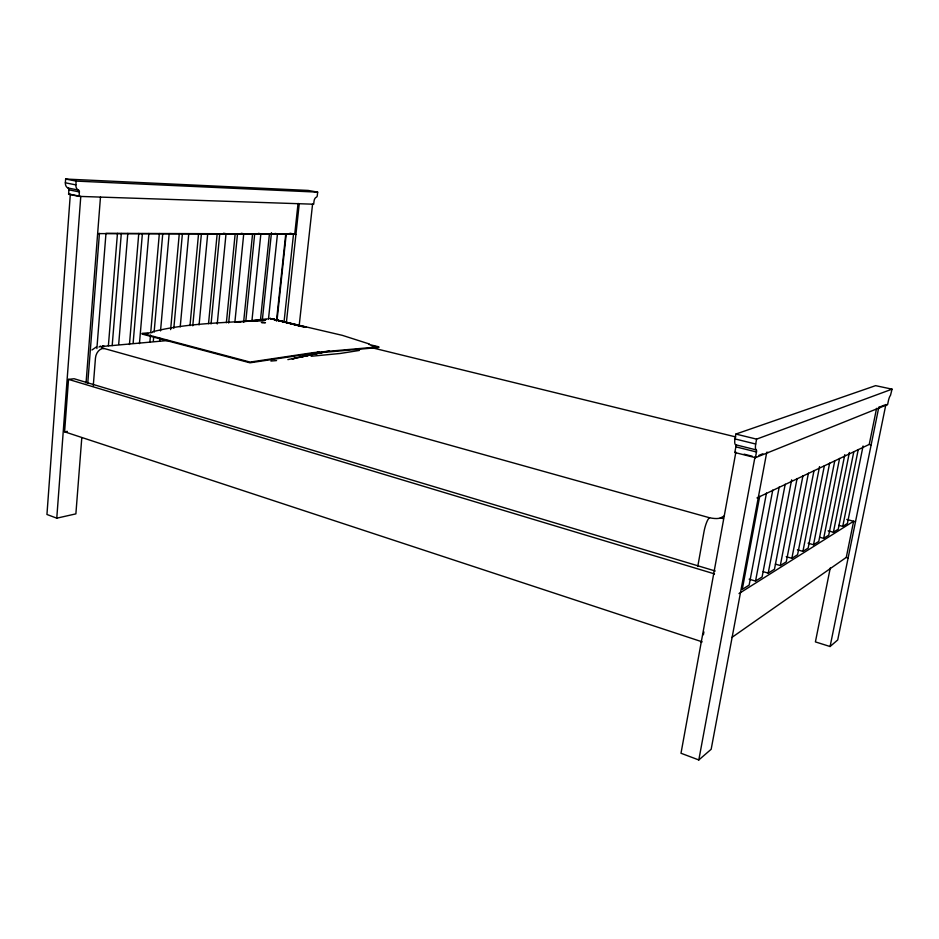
<?xml version="1.0" encoding="UTF-8"?>
<svg xmlns="http://www.w3.org/2000/svg" width="939" height="939" viewBox="0 0 939 939"><rect width="100%" height="100%" fill="white"/><g stroke="black" fill="none" stroke-linecap="round" stroke-linejoin="round"><path stroke-width="1.41" d="M65.366 182.812L65.636 179.044L308.145 190.429L317.664 192.143L317.265 195.723A1.514 0.927 -81.4 0 1 316.431 197.143A4.343 2.641 -81.2 0 0 314.025 201.157L313.696 204.209L79.064 196.38L68.594 194.244L68.923 189.842A1.866 1.432 -83.1 0 0 68.007 188A5.352 4.085 -83.5 0 1 65.366 182.812L75.871 184.889A5.388 4.073 -83.3 0 0 78.489 190.101A1.878 1.42 -82.9 0 1 79.392 191.943L79.064 196.38M68.594 194.244L70.319 194.314L46.95 514.478L56.774 518.175L75.883 513.868L81.799 437.633M75.871 184.889L76.153 181.098L65.636 179.044M56.774 518.175L80.777 196.439L70.319 194.314M701.187 642.429L702.102 641.818L64.591 431.811L68.524 379.379L74.099 378.734L715.248 571.006M86.048 382.971L100.473 197.096M87.761 383.135L99.428 233.388M93.278 385.741L95.461 358.088A9.167 6.667 -73 0 1 103.9 348.428L709.567 517.765A12.172 2.594 -76.4 0 0 706.574 522.53A11.996 2.559 -76.4 0 0 703.945 532.014L697.759 566.499M96.881 348.557L105.978 233.342L293.531 233.952L284.036 321.948M103.889 348.615L102.727 348.099A7.113 1.303 5 0 1 102.985 346.409L167.975 340.505M104.194 346.479L104.217 346.303A9.097 6.444 82.3 0 0 102.398 345.845M108.396 345.705L117.457 233.377M112.187 345.599L121.307 233.482M118.678 344.413L127.81 233.412M129.453 344.519L138.772 233.447M133.138 343.028L142.399 233.576M139.442 343.615L148.855 233.482M149.864 342.312L150.498 335.059M150.756 332.16L159.348 233.518M153.35 340.869L153.726 336.526M154.113 332.171L162.752 233.658M159.63 341.068L159.888 338.157M160.534 330.892L169.173 233.553M170.628 329.612L179.29 233.576M173.832 328.239L182.401 233.752M180.218 326.913L188.774 233.611M189.983 325.645L198.563 233.647M192.777 325.798L201.392 233.834M199.08 324.929L207.719 233.67M208.528 323.685L217.179 233.705M211.064 323.885L219.738 233.905M217.238 323.955L226.029 233.729L223.564 233.224M226.369 322.734L235.173 233.764M228.67 322.993L237.497 233.999M234.891 322.065L243.741 233.788L241.3 233.295M243.6 322.323L252.579 233.823M245.807 321.161L254.68 234.069M251.887 321.173L260.866 233.846L258.448 233.353M260.408 320.504L269.434 233.87M262.404 319.377L271.465 232.684M268.448 319.377L277.463 233.905L275.057 233.412M276.453 321.126L285.761 233.928M277.064 319.988L286.242 233.999M286.383 322.511L299.248 203.728L298.039 203.493L294.729 234.187L97.785 233.6M299.118 326.185L312.57 204.162M720.295 518.07L724.274 515.945M734.967 438.924L735.859 434.064L875.594 385.647L892.05 389.157L890.501 395.354A5.434 1.244 -76.3 0 0 888.388 400.824L887.625 404.533L755.414 457.68L734.826 452.504L735.859 446.847A2.477 0.786 -75.7 0 0 735.636 444.769A7.113 2.265 -75.8 0 1 734.967 438.924L755.695 444.03A7.172 2.183 -75.8 0 0 756.271 449.898A2.5 0.763 -75.7 0 1 756.47 451.976L755.414 457.68M703.393 634.752L703.91 631.912M755.695 444.03L756.599 439.135L892.05 389.157M734.826 452.504L735.871 452.117L680.998 753.254L698.804 759.956L754.991 456.917L756.423 457.27M766.506 453.631L711.163 749.275L698.804 759.956M759.721 496.25L742.268 589.41L749.146 585.091L766.482 493.045M749.158 579.175L755.543 581.077L772.774 490.052M779.217 487.001L762.104 576.969L755.543 581.077M763.196 571.663L768.208 573.142L785.215 484.172M791.636 479.829L774.475 569.21L768.208 573.142M775.379 564.128L780.309 565.548L797.082 478.538M802.951 475.768L786.295 561.804L780.309 565.548M786.225 556.686L791.87 558.306L808.42 473.162M814.031 470.509L797.587 554.714L791.87 558.306M797.387 549.796L802.927 551.369L819.547 466.601M824.395 465.603L808.162 548.083L802.927 551.369M808.068 543.2L813.514 544.726L829.642 463.127M834.794 460.673L818.773 541.427L813.514 544.726M819.653 537.249L823.679 538.352L839.583 458.408M844.807 454.64L828.714 535.195L823.679 538.352M828.128 530.828L833.398 532.26L849.384 452.481M830.276 567.942L815.404 641.9L830.088 646.525L837.705 639.952L885.888 404.521L887.026 404.779M853.821 451.671L838.234 529.22L833.398 532.26M838.867 525.347L842.753 526.392L858.246 449.558M863.082 445.99L847.401 523.481L842.753 526.392M731.786 637.511L846.274 557.402L853.621 521.251L739.005 593.554M756.975 497.94L869.232 444.429L876.58 408.324M830.088 646.525L878.787 407.362L884.702 405.002M369.05 344.472L378.863 346.843L313.415 352.618L250.044 362.078L142.094 333.357L152.036 332.629M374.673 346.385L378.781 347.489L313.344 353.299L249.962 362.806L142.035 334.049L147.963 333.556M91.952 349.989L96.506 346.867M713.593 574.398L714.485 573.893L68.524 379.379M758.923 455.345L762.844 453.772M329.507 350.881L287.862 359.614M294.799 358.369L292.17 358.956L325.363 351.785M152.505 331.76C189.666 322.417 228.095 323.133 265.983 319.636L243.33 321.654M305.598 355.998L325.281 351.785M359.414 350.435L340.258 353.463L311.173 356.268M64.591 431.811L67.373 431.377M267.286 318.896L236.264 322.288L240.501 321.901M270.902 361.057L276.559 360.576M76.153 181.098L317.664 192.143M300.245 326.138L271.312 318.708L306.302 327.242L269.951 318.45L304.377 327.183M68.007 188L78.489 190.101M289.963 233.236L295.926 234.433M68.923 189.842L79.392 191.943M878.787 407.362L879.949 407.62M371.257 345.622L373.534 346.127M869.232 444.429L871.157 444.875M269.951 318.45L342.383 335.364L369.45 344.026M735.859 434.064L756.599 439.135M373.065 348.005L735.847 436.964M766.776 452.199L768.172 452.551M735.636 444.769L756.271 449.898M735.859 446.847L756.47 451.976M744.075 454.171L752.268 456.225M846.814 519.443L855.499 521.755M846.274 557.402L848.14 557.919M98.994 347.078A9.097 6.444 82.3 0 1 100.602 346.115M710.001 517.859A9.871 2.453 10.7 0 0 719.626 518.152L720.33 517.835A12.148 11.01 57.1 0 1 723.464 518.786M318.791 352.019L300.773 357.137L318.791 352.019M248.671 321.126L244.492 321.349L264.657 320.375L248.671 321.126M262.439 322.5L261.371 322.488L265.455 322.687L262.439 322.5"/></g></svg>
